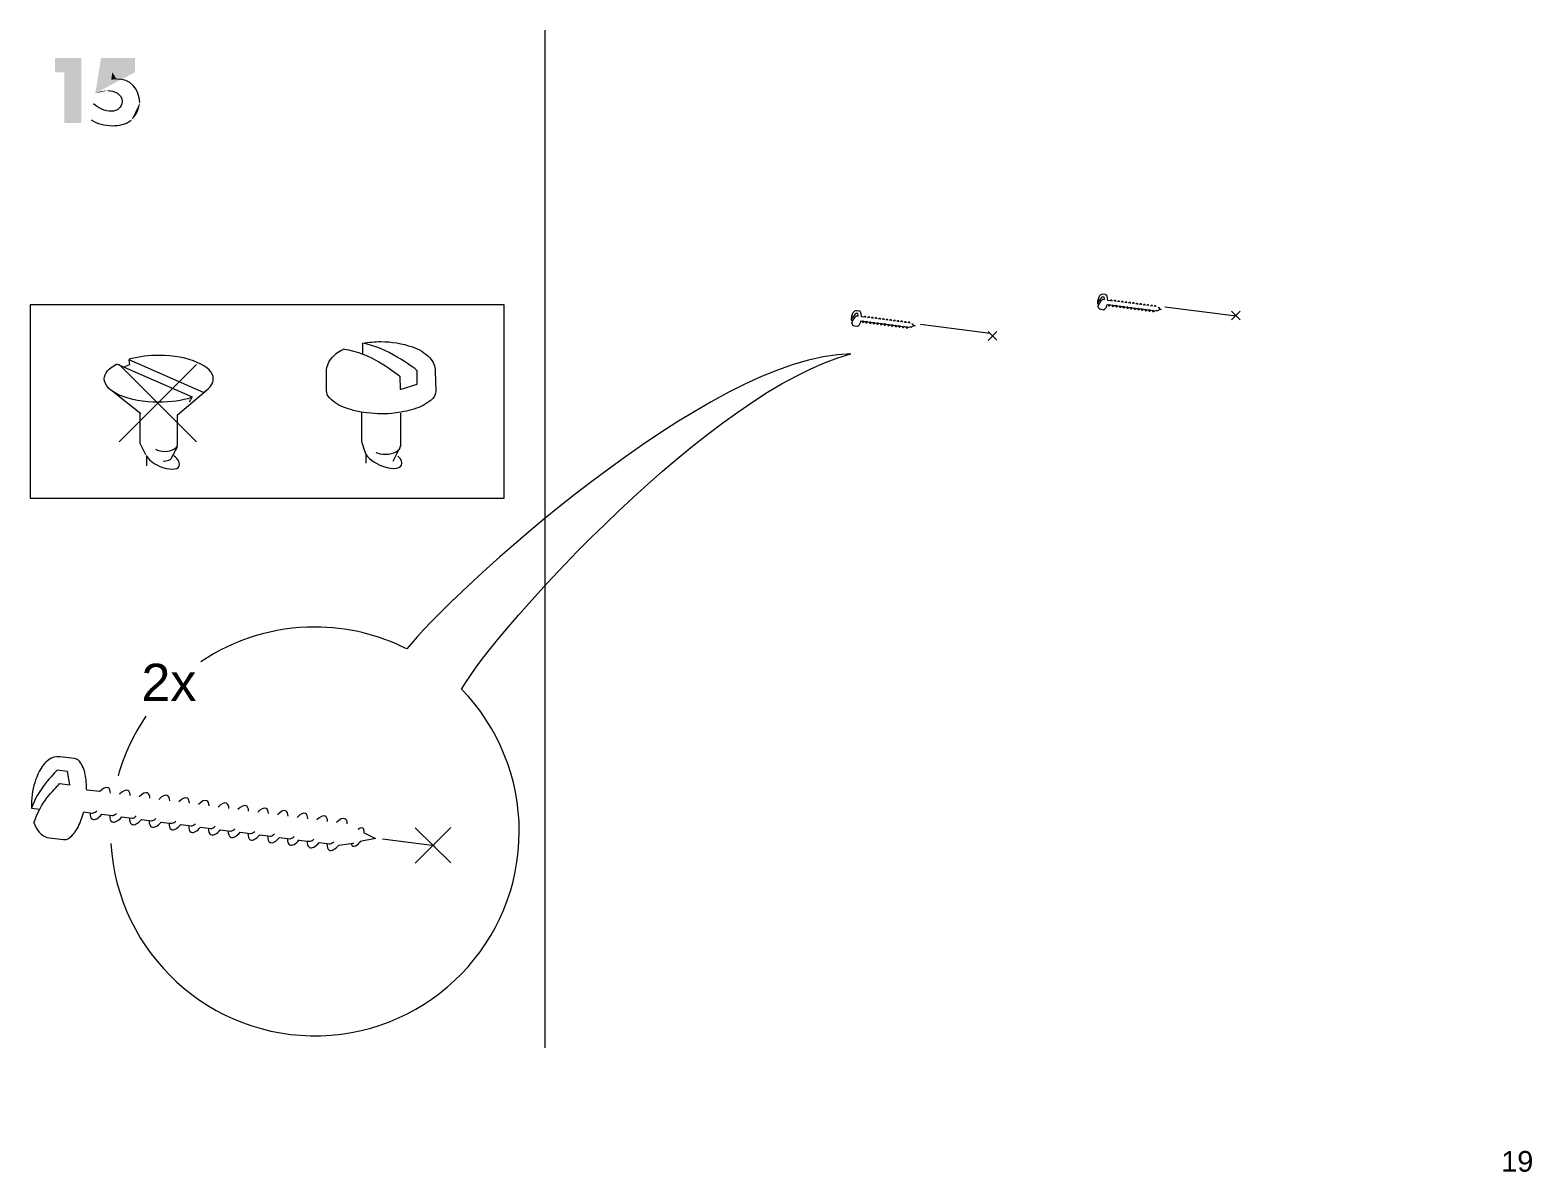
# Model space of a CAD drawing. Header units: metres. Extents: x -8.4 to 7.9, y -3.9 to 2.
# Drawn here: x 3.178 to 3.953, y -2.756 to -2.167 of the extents above; entities that cross this region are included whole.
import ezdxf

# ---------------------------------------------------------------- set-up
doc = ezdxf.new("R2010")
doc.units = ezdxf.units.M
doc.header["$MEASUREMENT"] = 0
for name, color, linetype, lineweight in [('PDF18_Geometry_Num_Penna__7', 7, 'Continuous', 18), ('PDF18_Solid Fills_Num_Penna__7', 7, 'Continuous', 18), ('PDF18_Text_Num_Penna__7', 7, 'Continuous', 18)]:
    doc.layers.add(name, color=color, linetype=linetype, lineweight=lineweight)
doc.styles.add('GENERATED_STYLE_2', font='')
doc.styles.get('GENERATED_STYLE_2').set_extended_font_data('Arial')

msp = doc.modelspace()

# ---------------------------------------------------------------- hatches: boundary and pattern name
at = {"layer": 'PDF18_Geometry_Num_Penna__7', "linetype": 'Continuous', "lineweight": 18}
for points in [[(3.19535, -2.18829), (3.19535, -2.21455), (3.2041, -2.21455), (3.2041, -2.18087), (3.19052, -2.18087), (3.19052, -2.18829)], [(3.23185, -2.18829), (3.23185, -2.18087), (3.21433, -2.18087), (3.21138, -2.19914)], [(3.21782, -2.19775, 0.109699), (3.21138, -2.19914)], [(3.22997, -2.21308, 0.225894), (3.2343, -2.20397)]]:
    msp.add_hatch(color=7, dxfattribs=at).paths.add_polyline_path(points)
at = {"layer": 'PDF18_Solid Fills_Num_Penna__7', "linetype": 'Continuous', "lineweight": 18}
msp.add_hatch(color=7, dxfattribs=at).paths.add_polyline_path([(3.22237, -2.19191), (3.2196, -2.19213), (3.22018, -2.18829)])

# ---------------------------------------------------------------- linework, layer by layer
at = {"layer": 'PDF18_Geometry_Num_Penna__7', "color": 7, "linetype": 'Continuous', "lineweight": 18, "flags": 128}
for points in [[(3.44361, -2.69208), (3.44361, -2.1665)], [(3.73159, -2.30554), (3.73256, -2.30566), (3.73233, -2.30439), (3.73137, -2.30427)], [(3.73451, -2.30834), (3.73474, -2.30837)], [(3.73565, -2.30849), (3.7364, -2.30859)], [(3.7364, -2.30859), (3.73663, -2.30861)], [(3.73754, -2.30874), (3.7383, -2.30883)], [(3.7383, -2.30883), (3.73852, -2.30886)], [(3.73943, -2.30898), (3.74019, -2.30908)], [(3.74019, -2.30908), (3.74041, -2.30911)], [(3.74133, -2.30923), (3.74209, -2.30933)], [(3.74209, -2.30933), (3.74231, -2.30936)], [(3.74322, -2.30948), (3.74397, -2.30957)], [(3.74398, -2.30957), (3.7442, -2.3096)], [(3.74511, -2.30972), (3.74587, -2.30982)], [(3.74587, -2.30982), (3.74609, -2.30985)], [(3.747, -2.30997), (3.74776, -2.31006)], [(3.74776, -2.31006), (3.74798, -2.31009)], [(3.7489, -2.31022), (3.74966, -2.31031)], [(3.74966, -2.31031), (3.74988, -2.31034)], [(3.75079, -2.31046), (3.75155, -2.31056)], [(3.75155, -2.31056), (3.75177, -2.31059)], [(3.75458, -2.31096), (3.75533, -2.31105)], [(3.75533, -2.31105), (3.75556, -2.31108)], [(3.75647, -2.31121), (3.75723, -2.3113)], [(3.75723, -2.3113), (3.75745, -2.31133)], [(3.75836, -2.31145), (3.7593, -2.31132), (3.75971, -2.31125)], [(3.76367, -2.30941), (3.80049, -2.31403)], [(3.60442, -2.31402), (3.60539, -2.31414), (3.60516, -2.31286), (3.6042, -2.31274)], [(3.60734, -2.31682), (3.60757, -2.31685)], [(3.60848, -2.31697), (3.60923, -2.31706)], [(3.60923, -2.31706), (3.60946, -2.31709)], [(3.61037, -2.31721), (3.61113, -2.31731)], [(3.61113, -2.31731), (3.61135, -2.31734)], [(3.61226, -2.31746), (3.61302, -2.31755)], [(3.61302, -2.31755), (3.61324, -2.31758)], [(3.61416, -2.31771), (3.61492, -2.3178)], [(3.61492, -2.3178), (3.61514, -2.31783)], [(3.61605, -2.31795), (3.6168, -2.31805)], [(3.6168, -2.31805), (3.61703, -2.31808)], [(3.61794, -2.3182), (3.6187, -2.3183)], [(3.6187, -2.3183), (3.61892, -2.31832)], [(3.61983, -2.31845), (3.62059, -2.31854)], [(3.62059, -2.31854), (3.62081, -2.31857)], [(3.62173, -2.31869), (3.62249, -2.31879)], [(3.62249, -2.31879), (3.62271, -2.31882)], [(3.62362, -2.31894), (3.62438, -2.31903)], [(3.62438, -2.31904), (3.6246, -2.31906)], [(3.63358, -2.31872), (3.6347, -2.3193)], [(3.63754, -2.31847), (3.67341, -2.32296)], [(3.80267, -2.31622), (3.79803, -2.31166)], [(3.80265, -2.31164), (3.79805, -2.31624)], [(3.62741, -2.31943), (3.62816, -2.31953)], [(3.62816, -2.31953), (3.62839, -2.31956)], [(3.6293, -2.31968), (3.63006, -2.31977)], [(3.63006, -2.31977), (3.63028, -2.3198)], [(3.63119, -2.31992), (3.63212, -2.3198), (3.63254, -2.31973)], [(3.6347, -2.3193), (3.63323, -2.31958)], [(3.67701, -2.32673), (3.67238, -2.32217)], [(3.67699, -2.32215), (3.6724, -2.32675)], [(3.22231, -2.33896), (3.26143, -2.35595), (3.25991, -2.35865)], [(3.26367, -2.3792), (3.22371, -2.33923)], [(3.22371, -2.37919), (3.26367, -2.33923)], [(3.22863, -2.33674), (3.22911, -2.33932), (3.2265, -2.34048)], [(3.22867, -2.33664), (3.26715, -2.35359)], [(3.36871, -2.3452), (3.36875, -2.35219), (3.37761, -2.34941), (3.37757, -2.34242)], [(3.23481, -2.36474), (3.22057, -2.35327)], [(3.25389, -2.38063), (3.25389, -2.36524), (3.26972, -2.35173)], [(3.23741, -2.38587), (3.23457, -2.38009), (3.23457, -2.36474)], [(3.35071, -2.38455), (3.34902, -2.3791), (3.34902, -2.36412)], [(3.36526, -2.38917), (3.36918, -2.38119), (3.36918, -2.3644)], [(3.23786, -2.38653), (3.23786, -2.39162)], [(3.25367, -2.38183), (3.2504, -2.38794)], [(3.35104, -2.38519), (3.35104, -2.39013)], [(3.19295, -2.55563), (3.19815, -2.55627), (3.19694, -2.54941), (3.19174, -2.54877)], [(3.20868, -2.5707), (3.20988, -2.57085)], [(3.26576, -2.57816), (3.26984, -2.57867)], [(3.26984, -2.57867), (3.27104, -2.57882)], [(3.28615, -2.58081), (3.29022, -2.58132)], [(3.29022, -2.58132), (3.29143, -2.58148)], [(3.39501, -2.5966), (3.37652, -2.57843)], [(3.39493, -2.57835), (3.3766, -2.59668)], [(3.30653, -2.58347), (3.31061, -2.58398)], [(3.31061, -2.58398), (3.31181, -2.58413)], [(3.35961, -2.58416), (3.38657, -2.58754)]]:
    msp.add_lwpolyline(points, dxfattribs=at)
for points in [[(3.73544, -2.30632), (3.73418, -2.30616, 0.046892), (3.73405, -2.30466, 0.116823), (3.73349, -2.30341, 0.200281), (3.73301, -2.30313), (3.7316, -2.30298, 0.199726), (3.73056, -2.30325, 0.117392), (3.72963, -2.30438, 0.081923), (3.72896, -2.30658, 0.044993), (3.72891, -2.30789), (3.72968, -2.30799)], [(3.72964, -2.3102, 0.197805), (3.73058, -2.31073), (3.73195, -2.31091, 0.199056), (3.73249, -2.31077, 0.116727), (3.73336, -2.30972, 0.048118), (3.73391, -2.30826), (3.73451, -2.30834)], [(3.75269, -2.31071), (3.75344, -2.3108), (3.75367, -2.31083, 0.127097), (3.75376, -2.31082, 0.113113), (3.75409, -2.31062)], [(3.76075, -2.31025), (3.76187, -2.31082), (3.7604, -2.31111, -0.036305), (3.76027, -2.31129)], [(3.60827, -2.31479), (3.60701, -2.31464, 0.046888), (3.60688, -2.31314, 0.11831), (3.60632, -2.31189, 0.20177), (3.60584, -2.31161), (3.60443, -2.31145, 0.199726), (3.60339, -2.31173, 0.116728), (3.60246, -2.31286, 0.080994), (3.60179, -2.31506, 0.045849), (3.60174, -2.31637), (3.60251, -2.31647)], [(3.60247, -2.31868, 0.19678), (3.60341, -2.31921), (3.60478, -2.31939, 0.199573), (3.60531, -2.31925, 0.117983), (3.60619, -2.31819, 0.048772), (3.60674, -2.31673), (3.60734, -2.31682)], [(3.62552, -2.31919), (3.62627, -2.31928), (3.6265, -2.31931, 0.127097), (3.62659, -2.3193, 0.113113), (3.62692, -2.3191)], [(3.24414, -2.33456, 0.063818), (3.22939, -2.33635), (3.22863, -2.33662), (3.22867, -2.33664)], [(3.34948, -2.33384), (3.34945, -2.32826, -0.044451), (3.35884, -2.32739, -0.080447), (3.37513, -2.33013, -0.117354), (3.38405, -2.33572, -0.199558), (3.38695, -2.34285), (3.38718, -2.35307, -0.196622), (3.38565, -2.35672, -0.116485), (3.37722, -2.36185, -0.04758), (3.36668, -2.36423)], [(3.34062, -2.36164, -0.116905), (3.33227, -2.35641, -0.201198), (3.33078, -2.35274), (3.3308, -2.34278, -0.199914), (3.3337, -2.33564)], [(3.37229, -2.48614, 0.117946), (3.32474, -2.47481, 0.149892), (3.26582, -2.49277)], [(3.21939, -2.58664, 0.970574), (3.43029, -2.58034, 0.195501), (3.40053, -2.50694)], [(3.21367, -2.55981), (3.20691, -2.55898, 0.046331), (3.20616, -2.55091, 0.116485), (3.20315, -2.54415, 0.198078), (3.20059, -2.54266), (3.19297, -2.54183, 0.200026), (3.18738, -2.5433, 0.117622), (3.18237, -2.5494, 0.080819), (3.17875, -2.56125, 0.044474), (3.17849, -2.56831), (3.18264, -2.56883)], [(3.18245, -2.58074, 0.200063), (3.18748, -2.58359), (3.19488, -2.58457, 0.200688), (3.19776, -2.58381, 0.117012), (3.20245, -2.57811, 0.049126), (3.20542, -2.57027), (3.20868, -2.5707)], [(3.21477, -2.57152), (3.21885, -2.57203), (3.22006, -2.57218, 0.111245), (3.22052, -2.57213, 0.118202), (3.22232, -2.57104)], [(3.22499, -2.57285), (3.22906, -2.57336), (3.23027, -2.57351, 0.112054), (3.23074, -2.57346, 0.116948), (3.23254, -2.57237)], [(3.23516, -2.57417), (3.23923, -2.57468), (3.24044, -2.57483, 0.12254), (3.24091, -2.57478, 0.1194), (3.24271, -2.5737)], [(3.24538, -2.5755), (3.24945, -2.57602), (3.25066, -2.57616, 0.111479), (3.25113, -2.57612, 0.11604), (3.25293, -2.57503)], [(3.25554, -2.57683), (3.25962, -2.57734), (3.26082, -2.57749, 0.111005), (3.2613, -2.57744, 0.116111), (3.26309, -2.57635)], [(3.27593, -2.57948), (3.28001, -2.57999), (3.28121, -2.58014, 0.114316), (3.28168, -2.5801, 0.118131), (3.28348, -2.57901)], [(3.29632, -2.58214), (3.30039, -2.58265), (3.3016, -2.5828, 0.112298), (3.30206, -2.58275, 0.117439), (3.30387, -2.58166)], [(3.35, -2.58002, -0.039985), (3.34994, -2.58096), (3.35598, -2.58406), (3.34807, -2.58562, -0.031243), (3.34735, -2.58657)], [(3.3167, -2.58479), (3.32078, -2.5853), (3.32198, -2.58546, 0.116017), (3.32245, -2.58541, 0.117439), (3.32425, -2.58432)], [(3.32692, -2.58612), (3.33099, -2.58663), (3.3322, -2.58678, 0.109335), (3.33267, -2.58674, 0.116588), (3.33447, -2.58565)], [(3.33711, -2.58743), (3.34211, -2.58677), (3.34435, -2.58638, 0.116604), (3.34479, -2.58622)]]:
    msp.add_lwpolyline(points, format="xyb", dxfattribs=at)
msp.add_lwpolyline([(3.17766, -2.40819), (3.42251, -2.40819), (3.42251, -2.30845), (3.17766, -2.30845)], close=True, dxfattribs=at)
at = {"layer": 'PDF18_Geometry_Num_Penna__7', "color": 7, "linetype": 'Continuous', "lineweight": 18}
for centre, radius, start, end in [((3.73457, -2.30757), 0.000836, 287.92024, 314.98027), ((3.73645, -2.30779), 0.000856, 287.76556, 314.16196), ((3.73834, -2.30803), 0.000868, 288.1122, 314.04074), ((3.74023, -2.30827), 0.000868, 288.11753, 314.33051), ((3.74214, -2.30855), 0.000836, 287.92024, 314.98027), ((3.74401, -2.30876), 0.000878, 288.09844, 313.82908), ((3.74592, -2.30902), 0.000861, 287.69708, 314.00647), ((3.7478, -2.30926), 0.000868, 288.42653, 314.47398), ((3.7497, -2.30951), 0.000868, 288.11753, 314.33051), ((3.7516, -2.30977), 0.000842, 287.54388, 314.38363), ((3.75537, -2.31025), 0.000868, 288.11753, 314.33051), ((3.75725, -2.31047), 0.000896, 288.68993, 313.98361), ((3.60739, -2.31602), 0.000857, 288.25787, 314.64264), ((3.60928, -2.31626), 0.000866, 287.93205, 313.99547), ((3.61117, -2.31649), 0.000879, 288.27994, 313.873), ((3.61305, -2.31675), 0.000873, 288.35502, 314.31852), ((3.61496, -2.31701), 0.000857, 288.25787, 314.64264), ((3.61684, -2.31723), 0.000878, 288.09844, 313.82908), ((3.61875, -2.31749), 0.000866, 287.93205, 313.99547), ((3.62063, -2.31774), 0.000868, 288.42653, 314.47398), ((3.62252, -2.31798), 0.000873, 288.35502, 314.31852), ((3.62443, -2.31825), 0.000842, 287.54388, 314.38363), ((3.6282, -2.31872), 0.000868, 288.11753, 314.33051), ((3.63008, -2.31895), 0.000896, 288.68993, 313.98361), ((3.32431, -2.5802), 0.10511, 145.66157, 164.2152), ((3.20897, -2.56649), 0.00454, 287.79038, 314.59599), ((3.2701, -2.57441), 0.00459, 287.80964, 314.35414), ((3.29051, -2.57711), 0.00453, 287.737, 314.60741), ((3.31092, -2.57982), 0.00447, 287.73428, 314.91708)]:
    msp.add_arc(centre, radius, start, end, dxfattribs=at)
for points in [[(3.2343, -2.20397), (3.2343, -2.197), (3.22925, -2.19136), (3.22237, -2.19191)], [(3.21782, -2.19775), (3.2213, -2.19775), (3.22519, -2.19946), (3.22519, -2.20352)], [(3.21983, -2.20848), (3.21634, -2.20848), (3.21304, -2.20692), (3.21045, -2.20459)], [(3.22519, -2.20352), (3.22519, -2.20647), (3.2226, -2.20848), (3.21983, -2.20848)], [(3.20915, -2.21286), (3.21241, -2.21496), (3.2163, -2.21589), (3.22014, -2.21589)], [(3.22014, -2.21589), (3.22349, -2.21589), (3.22729, -2.21523), (3.22997, -2.21308)], [(3.73137, -2.30427), (3.73108, -2.3045), (3.72938, -2.30628), (3.72891, -2.30789)], [(3.72913, -2.30935), (3.72972, -2.30731), (3.73105, -2.30617), (3.73159, -2.30554)], [(3.72916, -2.30935), (3.72931, -2.30984), (3.72947, -2.30999), (3.72964, -2.3102)], [(3.73451, -2.30834), (3.7345, -2.30865), (3.73457, -2.30888), (3.73474, -2.30896)], [(3.73474, -2.30837), (3.73477, -2.30837), (3.73479, -2.30836), (3.73482, -2.30836)], [(3.73474, -2.30896), (3.73497, -2.30908), (3.73532, -2.30887), (3.73565, -2.30848)], [(3.73624, -2.30595), (3.73604, -2.30585), (3.73574, -2.30601), (3.73544, -2.30632)], [(3.73647, -2.30645), (3.73646, -2.3062), (3.73639, -2.30602), (3.73624, -2.30595)], [(3.7364, -2.30859), (3.73639, -2.30889), (3.73646, -2.30913), (3.73662, -2.30921)], [(3.73662, -2.30921), (3.73685, -2.30932), (3.73721, -2.30913), (3.73754, -2.30874)], [(3.73663, -2.30861), (3.73666, -2.30861), (3.73668, -2.3086), (3.73671, -2.3086)], [(3.73813, -2.3062), (3.73793, -2.30609), (3.73763, -2.30625), (3.73733, -2.30656)], [(3.73836, -2.3067), (3.73835, -2.30645), (3.73827, -2.30627), (3.73813, -2.3062)], [(3.7383, -2.30883), (3.73828, -2.30914), (3.73836, -2.30937), (3.73852, -2.30945)], [(3.73852, -2.30886), (3.73855, -2.30886), (3.73858, -2.30885), (3.73861, -2.30885)], [(3.73852, -2.30945), (3.73875, -2.30957), (3.7391, -2.30937), (3.73943, -2.30898)], [(3.74003, -2.30644), (3.73982, -2.30634), (3.73953, -2.3065), (3.73923, -2.30681)], [(3.74025, -2.30694), (3.74024, -2.3067), (3.74017, -2.30651), (3.74003, -2.30644)], [(3.74019, -2.30908), (3.74017, -2.30939), (3.74025, -2.30962), (3.74041, -2.3097)], [(3.74041, -2.30911), (3.74044, -2.30911), (3.74047, -2.3091), (3.7405, -2.3091)], [(3.74041, -2.3097), (3.74064, -2.30982), (3.741, -2.30963), (3.74133, -2.30923)], [(3.74192, -2.30669), (3.74171, -2.30659), (3.74141, -2.30675), (3.74111, -2.30706)], [(3.74215, -2.30719), (3.74214, -2.30694), (3.74206, -2.30676), (3.74192, -2.30669)], [(3.74209, -2.30933), (3.74207, -2.30963), (3.74214, -2.30986), (3.74231, -2.30995)], [(3.74231, -2.30936), (3.74234, -2.30936), (3.74237, -2.30935), (3.7424, -2.30935)], [(3.74231, -2.30995), (3.74254, -2.31006), (3.74289, -2.30986), (3.74322, -2.30947)], [(3.74382, -2.30694), (3.74361, -2.30683), (3.74331, -2.307), (3.74301, -2.3073)], [(3.74404, -2.30744), (3.74403, -2.30719), (3.74396, -2.30701), (3.74382, -2.30694)], [(3.74397, -2.30957), (3.74396, -2.30988), (3.74403, -2.31011), (3.7442, -2.31019)], [(3.7442, -2.3096), (3.74423, -2.3096), (3.74425, -2.30959), (3.74429, -2.30959)], [(3.7442, -2.31019), (3.74443, -2.31031), (3.74478, -2.31012), (3.74511, -2.30972)], [(3.7457, -2.30718), (3.7455, -2.30708), (3.7452, -2.30724), (3.7449, -2.30755)], [(3.74593, -2.30769), (3.74593, -2.30744), (3.74585, -2.30726), (3.7457, -2.30718)], [(3.74587, -2.30982), (3.74586, -2.31013), (3.74593, -2.31036), (3.74609, -2.31044)], [(3.74609, -2.30985), (3.74612, -2.30985), (3.74615, -2.30984), (3.74618, -2.30984)], [(3.74609, -2.31044), (3.74632, -2.31056), (3.74667, -2.31036), (3.74701, -2.30996)], [(3.7476, -2.30743), (3.7474, -2.30733), (3.7471, -2.30749), (3.7468, -2.3078)], [(3.74782, -2.30793), (3.74782, -2.30768), (3.74774, -2.3075), (3.7476, -2.30743)], [(3.74776, -2.31006), (3.74774, -2.31037), (3.74782, -2.3106), (3.74798, -2.31069)], [(3.74798, -2.31009), (3.74801, -2.31009), (3.74804, -2.31009), (3.74807, -2.31009)], [(3.74798, -2.31069), (3.74821, -2.3108), (3.74857, -2.31061), (3.7489, -2.31022)], [(3.74949, -2.30768), (3.74929, -2.30757), (3.74899, -2.30773), (3.74869, -2.30804)], [(3.74972, -2.30818), (3.74971, -2.30793), (3.74963, -2.30775), (3.74949, -2.30768)], [(3.74966, -2.31031), (3.74964, -2.31062), (3.74971, -2.31085), (3.74988, -2.31093)], [(3.74988, -2.31034), (3.74991, -2.31034), (3.74994, -2.31033), (3.74997, -2.31033)], [(3.74988, -2.31093), (3.75011, -2.31105), (3.75046, -2.31085), (3.75079, -2.31045)], [(3.75139, -2.30792), (3.75118, -2.30782), (3.75088, -2.30798), (3.75058, -2.30829)], [(3.75161, -2.30842), (3.7516, -2.30817), (3.75153, -2.30799), (3.75139, -2.30792)], [(3.75155, -2.31056), (3.75153, -2.31087), (3.7516, -2.3111), (3.75177, -2.31118)], [(3.75177, -2.31059), (3.7518, -2.31059), (3.75183, -2.31058), (3.75186, -2.31058)], [(3.75177, -2.31118), (3.752, -2.3113), (3.75235, -2.3111), (3.75269, -2.31071)], [(3.75328, -2.30817), (3.75307, -2.30807), (3.75277, -2.30823), (3.75247, -2.30854)], [(3.7535, -2.30867), (3.7535, -2.30842), (3.75342, -2.30824), (3.75328, -2.30817)], [(3.75344, -2.3108), (3.75343, -2.31111), (3.7535, -2.31134), (3.75367, -2.31143)], [(3.75367, -2.31143), (3.75389, -2.31154), (3.75424, -2.31134), (3.75458, -2.31095)], [(3.75517, -2.30842), (3.75497, -2.30831), (3.75467, -2.30847), (3.75437, -2.30878)], [(3.75539, -2.30891), (3.75539, -2.30867), (3.75531, -2.30849), (3.75517, -2.30842)], [(3.75533, -2.31105), (3.75532, -2.31136), (3.75539, -2.31159), (3.75556, -2.31167)], [(3.75556, -2.31108), (3.75559, -2.31108), (3.75561, -2.31107), (3.75564, -2.31107)], [(3.75556, -2.31167), (3.75578, -2.31179), (3.75614, -2.3116), (3.75647, -2.3112)], [(3.75706, -2.30866), (3.75686, -2.30856), (3.75656, -2.30872), (3.75626, -2.30903)], [(3.75729, -2.30917), (3.75728, -2.30892), (3.7572, -2.30873), (3.75706, -2.30866)], [(3.75723, -2.3113), (3.75721, -2.31161), (3.75729, -2.31184), (3.75745, -2.31192)], [(3.75896, -2.30891), (3.75876, -2.30881), (3.75845, -2.30897), (3.75816, -2.30927)], [(3.75918, -2.30941), (3.75917, -2.30916), (3.7591, -2.30898), (3.75896, -2.30891)], [(3.75971, -2.31125), (3.75974, -2.31125), (3.75976, -2.31122), (3.75979, -2.31122)], [(3.76027, -2.31129), (3.76007, -2.31152), (3.75986, -2.31164), (3.75972, -2.31157)], [(3.76023, -2.30991), (3.76038, -2.30978), (3.76051, -2.30977), (3.76062, -2.30977)], [(3.76062, -2.30977), (3.76072, -2.30977), (3.76075, -2.30992), (3.76076, -2.31007)], [(3.76076, -2.31007), (3.76081, -2.31007), (3.76069, -2.31025), (3.76075, -2.31025)], [(3.6042, -2.31274), (3.60391, -2.31297), (3.60221, -2.31476), (3.60174, -2.31637)], [(3.60196, -2.31782), (3.60255, -2.31579), (3.60388, -2.31465), (3.60442, -2.31402)], [(3.602, -2.31783), (3.60214, -2.31832), (3.6023, -2.31846), (3.60247, -2.31868)], [(3.60734, -2.31682), (3.60733, -2.31712), (3.6074, -2.31735), (3.60757, -2.31744)], [(3.60757, -2.31685), (3.6076, -2.31685), (3.60762, -2.31684), (3.60766, -2.31684)], [(3.60757, -2.31744), (3.6078, -2.31755), (3.60815, -2.31735), (3.60848, -2.31696)], [(3.60907, -2.31443), (3.60887, -2.31432), (3.60857, -2.31448), (3.60827, -2.31479)], [(3.6093, -2.31493), (3.60929, -2.31468), (3.60922, -2.3145), (3.60907, -2.31443)], [(3.60923, -2.31706), (3.60922, -2.31737), (3.60929, -2.3176), (3.60945, -2.31768)], [(3.60945, -2.31768), (3.60968, -2.3178), (3.61004, -2.31761), (3.61037, -2.31721)], [(3.60946, -2.31709), (3.60949, -2.31709), (3.60951, -2.31708), (3.60954, -2.31708)], [(3.61096, -2.31467), (3.61076, -2.31457), (3.61046, -2.31473), (3.61016, -2.31504)], [(3.61119, -2.31518), (3.61118, -2.31493), (3.6111, -2.31474), (3.61096, -2.31467)], [(3.61113, -2.31731), (3.61111, -2.31762), (3.61119, -2.31785), (3.61135, -2.31793)], [(3.61135, -2.31734), (3.61138, -2.31734), (3.61141, -2.31733), (3.61144, -2.31733)], [(3.61135, -2.31793), (3.61158, -2.31804), (3.61193, -2.31785), (3.61226, -2.31745)], [(3.61286, -2.31492), (3.61265, -2.31482), (3.61235, -2.31498), (3.61206, -2.31529)], [(3.61308, -2.31542), (3.61307, -2.31517), (3.613, -2.31499), (3.61286, -2.31492)], [(3.61302, -2.31755), (3.613, -2.31786), (3.61308, -2.31809), (3.61324, -2.31818)], [(3.61324, -2.31758), (3.61327, -2.31758), (3.6133, -2.31758), (3.61333, -2.31758)], [(3.61324, -2.31818), (3.61347, -2.31829), (3.61383, -2.3181), (3.61416, -2.31771)], [(3.61475, -2.31517), (3.61454, -2.31506), (3.61424, -2.31522), (3.61395, -2.31553)], [(3.61498, -2.31567), (3.61497, -2.31542), (3.61489, -2.31524), (3.61475, -2.31517)], [(3.61492, -2.3178), (3.6149, -2.31811), (3.61497, -2.31834), (3.61514, -2.31842)], [(3.61514, -2.31783), (3.61517, -2.31783), (3.6152, -2.31782), (3.61523, -2.31782)], [(3.61514, -2.31842), (3.61537, -2.31854), (3.61572, -2.31834), (3.61605, -2.31794)], [(3.61665, -2.31541), (3.61644, -2.31531), (3.61614, -2.31547), (3.61584, -2.31578)], [(3.61687, -2.31591), (3.61686, -2.31566), (3.61679, -2.31548), (3.61665, -2.31541)], [(3.6168, -2.31805), (3.61679, -2.31836), (3.61686, -2.31859), (3.61703, -2.31867)], [(3.61703, -2.31808), (3.61706, -2.31808), (3.61708, -2.31807), (3.61712, -2.31807)], [(3.61703, -2.31867), (3.61726, -2.31879), (3.61761, -2.31859), (3.61794, -2.3182)], [(3.61853, -2.31566), (3.61833, -2.31556), (3.61803, -2.31572), (3.61773, -2.31602)], [(3.61876, -2.31616), (3.61875, -2.31591), (3.61868, -2.31573), (3.61853, -2.31566)], [(3.6187, -2.3183), (3.61868, -2.3186), (3.61876, -2.31883), (3.61892, -2.31892)], [(3.61892, -2.31832), (3.61895, -2.31832), (3.61898, -2.31831), (3.61901, -2.31831)], [(3.61892, -2.31892), (3.61915, -2.31903), (3.6195, -2.31883), (3.61983, -2.31844)], [(3.62043, -2.31591), (3.62023, -2.3158), (3.61993, -2.31596), (3.61963, -2.31627)], [(3.62065, -2.3164), (3.62065, -2.31616), (3.62057, -2.31598), (3.62043, -2.31591)], [(3.62059, -2.31854), (3.62057, -2.31885), (3.62065, -2.31908), (3.62081, -2.31916)], [(3.62081, -2.31857), (3.62084, -2.31857), (3.62087, -2.31856), (3.6209, -2.31856)], [(3.62081, -2.31916), (3.62104, -2.31928), (3.6214, -2.31909), (3.62173, -2.31869)], [(3.62232, -2.31615), (3.62212, -2.31605), (3.62182, -2.31621), (3.62152, -2.31652)], [(3.62255, -2.31666), (3.62254, -2.31641), (3.62246, -2.31622), (3.62232, -2.31615)], [(3.62249, -2.31879), (3.62247, -2.3191), (3.62254, -2.31933), (3.62271, -2.31941)], [(3.62271, -2.31882), (3.62274, -2.31882), (3.62277, -2.31881), (3.6228, -2.31881)], [(3.62271, -2.31941), (3.62294, -2.31952), (3.62329, -2.31932), (3.62362, -2.31893)], [(3.62422, -2.3164), (3.62401, -2.3163), (3.62371, -2.31646), (3.62342, -2.31677)], [(3.62444, -2.3169), (3.62443, -2.31665), (3.62436, -2.31647), (3.62422, -2.3164)], [(3.62438, -2.31903), (3.62436, -2.31934), (3.62443, -2.31957), (3.6246, -2.31965)], [(3.6246, -2.31906), (3.62463, -2.31906), (3.62466, -2.31905), (3.62469, -2.31905)], [(3.62611, -2.31664), (3.6259, -2.31654), (3.6256, -2.3167), (3.6253, -2.31701)], [(3.62633, -2.31715), (3.62633, -2.3169), (3.62625, -2.31672), (3.62611, -2.31664)], [(3.628, -2.31689), (3.6278, -2.31679), (3.6275, -2.31695), (3.6272, -2.31726)], [(3.62822, -2.31739), (3.62822, -2.31714), (3.62814, -2.31696), (3.628, -2.31689)], [(3.62989, -2.31714), (3.62969, -2.31703), (3.62939, -2.3172), (3.62909, -2.3175)], [(3.63012, -2.31764), (3.63011, -2.31739), (3.63003, -2.31721), (3.62989, -2.31714)], [(3.63179, -2.31738), (3.63159, -2.31728), (3.63128, -2.31744), (3.63099, -2.31775)], [(3.63201, -2.31788), (3.632, -2.31764), (3.63193, -2.31746), (3.63179, -2.31738)], [(3.63306, -2.31838), (3.63321, -2.31826), (3.63334, -2.31825), (3.63345, -2.31825)], [(3.63345, -2.31825), (3.63355, -2.31825), (3.63358, -2.3184), (3.63359, -2.31855)], [(3.63359, -2.31855), (3.63364, -2.31855), (3.63352, -2.31872), (3.63358, -2.31872)], [(3.75745, -2.31133), (3.75748, -2.31133), (3.75751, -2.31132), (3.75754, -2.31132)], [(3.75745, -2.31192), (3.75768, -2.31203), (3.75803, -2.31184), (3.75836, -2.31144)], [(3.75972, -2.31157), (3.75981, -2.31157), (3.7596, -2.31144), (3.75959, -2.31131)], [(3.6246, -2.31965), (3.62483, -2.31977), (3.62518, -2.31958), (3.62552, -2.31919)], [(3.62627, -2.31928), (3.62626, -2.31959), (3.62633, -2.31982), (3.62649, -2.3199)], [(3.62649, -2.3199), (3.62672, -2.32002), (3.62707, -2.31982), (3.62741, -2.31942)], [(3.62816, -2.31953), (3.62815, -2.31984), (3.62822, -2.32007), (3.62838, -2.32015)], [(3.62838, -2.32015), (3.62861, -2.32026), (3.62897, -2.32007), (3.6293, -2.31968)], [(3.62839, -2.31956), (3.62842, -2.31956), (3.62844, -2.31955), (3.62847, -2.31955)], [(3.63006, -2.31977), (3.63004, -2.32008), (3.63011, -2.32031), (3.63028, -2.3204)], [(3.63028, -2.3198), (3.63031, -2.3198), (3.63034, -2.31979), (3.63037, -2.31979)], [(3.63028, -2.3204), (3.63051, -2.32051), (3.63086, -2.32031), (3.63119, -2.31992)], [(3.63255, -2.32005), (3.63264, -2.32005), (3.63243, -2.31991), (3.63242, -2.31979)], [(3.63254, -2.31973), (3.63257, -2.31973), (3.63259, -2.3197), (3.63262, -2.3197)], [(3.6331, -2.31976), (3.6329, -2.32), (3.63269, -2.32012), (3.63255, -2.32005)], [(3.63323, -2.31958), (3.63331, -2.31958), (3.63303, -2.31976), (3.6331, -2.31976)], [(3.2723, -2.34666), (3.2723, -2.33998), (3.25969, -2.33456), (3.24414, -2.33456)], [(3.3337, -2.33564), (3.33509, -2.33423), (3.33598, -2.33292), (3.33934, -2.33145)], [(3.33934, -2.33121), (3.35437, -2.33348), (3.36371, -2.34194), (3.36871, -2.3452)], [(3.37757, -2.34242), (3.37565, -2.34061), (3.3614, -2.33014), (3.34945, -2.32826)], [(3.60155, -2.3338), (3.52932, -2.3338), (3.39336, -2.45863), (3.37229, -2.48614)], [(3.40053, -2.50694), (3.41892, -2.47443), (3.53153, -2.35151), (3.60155, -2.3338)], [(3.21599, -2.34666), (3.21599, -2.34376), (3.21835, -2.34111), (3.22229, -2.33902)], [(3.24414, -2.35875), (3.22859, -2.35875), (3.21599, -2.35334), (3.21599, -2.34666)], [(3.26772, -2.35327), (3.27062, -2.35137), (3.2723, -2.3491), (3.2723, -2.34666)], [(3.26101, -2.35634), (3.25631, -2.35786), (3.25047, -2.35875), (3.24414, -2.35875)], [(3.3515, -2.3642), (3.34776, -2.36386), (3.34419, -2.36285), (3.34062, -2.36164)], [(3.36668, -2.36423), (3.36049, -2.36502), (3.35741, -2.36475), (3.3515, -2.3642)], [(3.24723, -2.38409), (3.25091, -2.38409), (3.25389, -2.38246), (3.25389, -2.38045)], [(3.23766, -2.38623), (3.23859, -2.38809), (3.24109, -2.39018), (3.24439, -2.39165)], [(3.24252, -2.38302), (3.24373, -2.38368), (3.24539, -2.38409), (3.24723, -2.38409)], [(3.24639, -2.38906), (3.24862, -2.38918), (3.25042, -2.38849), (3.25086, -2.38715)], [(3.25475, -2.39166), (3.25538, -2.39024), (3.25421, -2.38824), (3.25192, -2.38643)], [(3.35059, -2.38399), (3.35083, -2.38625), (3.35391, -2.3892), (3.35829, -2.39115)], [(3.35625, -2.38461), (3.3576, -2.38521), (3.35931, -2.38558), (3.36117, -2.38558)], [(3.36117, -2.38558), (3.3655, -2.38558), (3.36901, -2.38363), (3.36901, -2.38124)], [(3.3695, -2.39116), (3.37006, -2.38992), (3.36931, -2.38824), (3.36768, -2.3866)], [(3.24439, -2.39165), (3.24917, -2.39377), (3.25381, -2.39378), (3.25475, -2.39166)], [(3.35829, -2.39115), (3.36346, -2.39345), (3.36848, -2.39346), (3.3695, -2.39116)], [(3.19174, -2.54877), (3.1902, -2.55002), (3.18104, -2.55961), (3.17849, -2.56831)], [(3.1797, -2.57612), (3.18284, -2.56516), (3.19004, -2.55903), (3.19295, -2.55563)], [(3.21799, -2.55784), (3.2169, -2.55728), (3.21527, -2.55815), (3.21367, -2.55981)], [(3.21919, -2.56052), (3.21915, -2.55919), (3.21876, -2.55822), (3.21799, -2.55784)], [(3.22816, -2.55916), (3.22706, -2.55861), (3.22544, -2.55947), (3.22384, -2.56113)], [(3.22938, -2.56188), (3.22935, -2.56054), (3.22893, -2.55954), (3.22816, -2.55916)], [(3.23838, -2.56049), (3.23728, -2.55994), (3.23566, -2.5608), (3.23406, -2.56247)], [(3.23958, -2.56317), (3.23954, -2.56185), (3.23914, -2.56087), (3.23838, -2.56049)], [(3.24855, -2.56182), (3.24745, -2.56126), (3.24583, -2.56213), (3.24423, -2.56379)], [(3.24977, -2.56453), (3.24973, -2.56319), (3.24932, -2.5622), (3.24855, -2.56182)], [(3.25876, -2.56314), (3.25767, -2.56259), (3.25604, -2.56346), (3.25445, -2.56512)], [(3.25996, -2.56583), (3.25992, -2.5645), (3.25953, -2.56353), (3.25876, -2.56314)], [(3.26893, -2.56447), (3.26784, -2.56392), (3.26621, -2.56478), (3.26461, -2.56645)], [(3.27016, -2.56719), (3.27012, -2.56584), (3.2697, -2.56486), (3.26893, -2.56447)], [(3.27915, -2.5658), (3.27805, -2.56525), (3.27643, -2.56611), (3.27483, -2.56778)], [(3.28035, -2.56849), (3.28031, -2.56716), (3.27992, -2.56618), (3.27915, -2.5658)], [(3.28932, -2.56713), (3.28822, -2.56657), (3.2866, -2.56744), (3.285, -2.5691)], [(3.29054, -2.56984), (3.2905, -2.5685), (3.29009, -2.56751), (3.28932, -2.56713)], [(3.20868, -2.5707), (3.20859, -2.57237), (3.20898, -2.5736), (3.20987, -2.57405)], [(3.20987, -2.57405), (3.21111, -2.57466), (3.21299, -2.57359), (3.21478, -2.57148)], [(3.20988, -2.57085), (3.21004, -2.57087), (3.2102, -2.57086), (3.21035, -2.57081)], [(3.21885, -2.57203), (3.21876, -2.57369), (3.21915, -2.57493), (3.22004, -2.57537)], [(3.22004, -2.57537), (3.22128, -2.57599), (3.2232, -2.57496), (3.22499, -2.57285)], [(3.22906, -2.57336), (3.22898, -2.57502), (3.22937, -2.57626), (3.23026, -2.5767)], [(3.23026, -2.5767), (3.23149, -2.57732), (3.23338, -2.57625), (3.23516, -2.57413)], [(3.23923, -2.57468), (3.23915, -2.57635), (3.23954, -2.57758), (3.24043, -2.57803)], [(3.29953, -2.56846), (3.29844, -2.5679), (3.29681, -2.56877), (3.29522, -2.57043)], [(3.30073, -2.57114), (3.30069, -2.56981), (3.3003, -2.56884), (3.29953, -2.56846)], [(3.3097, -2.56978), (3.3086, -2.56923), (3.30698, -2.57009), (3.30538, -2.57176)], [(3.31093, -2.5725), (3.31089, -2.57116), (3.31048, -2.57017), (3.3097, -2.56978)], [(3.31992, -2.57111), (3.31882, -2.57056), (3.3172, -2.57142), (3.3156, -2.57309)], [(3.32112, -2.57379), (3.32108, -2.57247), (3.32068, -2.57149), (3.31992, -2.57111)], [(3.33009, -2.57244), (3.32899, -2.57188), (3.32737, -2.57275), (3.32577, -2.57441)], [(3.33131, -2.57515), (3.33127, -2.57381), (3.33086, -2.57282), (3.33009, -2.57244)], [(3.3403, -2.57376), (3.3392, -2.57321), (3.33758, -2.57408), (3.33599, -2.57574)], [(3.3415, -2.57645), (3.34147, -2.57512), (3.34107, -2.57415), (3.3403, -2.57376)], [(3.17988, -2.57614), (3.18064, -2.57878), (3.18153, -2.57957), (3.18245, -2.58074)], [(3.24043, -2.57803), (3.24166, -2.57865), (3.24359, -2.57762), (3.24538, -2.5755)], [(3.24945, -2.57602), (3.24937, -2.57768), (3.24975, -2.57891), (3.25064, -2.57935)], [(3.25064, -2.57935), (3.25188, -2.57997), (3.25376, -2.5789), (3.25555, -2.57679)], [(3.25962, -2.57734), (3.25954, -2.579), (3.25992, -2.58024), (3.26081, -2.58068)], [(3.26081, -2.58068), (3.26205, -2.5813), (3.26397, -2.58027), (3.26576, -2.57816)], [(3.26984, -2.57867), (3.26975, -2.58033), (3.27014, -2.58157), (3.27103, -2.58201)], [(3.27103, -2.58201), (3.27226, -2.58263), (3.27415, -2.58156), (3.27593, -2.57944)], [(3.27104, -2.57882), (3.2712, -2.57884), (3.27136, -2.57882), (3.27151, -2.57877)], [(3.28001, -2.57999), (3.27992, -2.58166), (3.28031, -2.58289), (3.2812, -2.58334)], [(3.2812, -2.58334), (3.28243, -2.58395), (3.28436, -2.58293), (3.28615, -2.58081)], [(3.29022, -2.58132), (3.29014, -2.58299), (3.29053, -2.58422), (3.29141, -2.58467)], [(3.29141, -2.58467), (3.29265, -2.58529), (3.29453, -2.58421), (3.29632, -2.5821)], [(3.29143, -2.58148), (3.29158, -2.58149), (3.29174, -2.58148), (3.29189, -2.58143)], [(3.30039, -2.58265), (3.30031, -2.58431), (3.30069, -2.58555), (3.30158, -2.58599)], [(3.34718, -2.57914), (3.34797, -2.57845), (3.34873, -2.57814), (3.34928, -2.57841)], [(3.34928, -2.57841), (3.34973, -2.57864), (3.34996, -2.57922), (3.35, -2.58002)], [(3.30158, -2.58599), (3.30282, -2.58661), (3.30475, -2.58558), (3.30653, -2.58347)], [(3.31061, -2.58398), (3.31052, -2.58564), (3.31092, -2.58688), (3.3118, -2.58732)], [(3.3118, -2.58732), (3.31303, -2.58794), (3.31492, -2.58687), (3.3167, -2.58475)], [(3.31181, -2.58413), (3.31197, -2.58415), (3.31213, -2.58414), (3.31228, -2.58408)], [(3.32078, -2.5853), (3.32069, -2.58697), (3.32108, -2.5882), (3.32197, -2.58865)], [(3.32197, -2.58865), (3.3232, -2.58926), (3.32513, -2.58824), (3.32692, -2.58612)], [(3.33099, -2.58663), (3.33091, -2.5883), (3.3313, -2.58953), (3.33218, -2.58998)], [(3.33218, -2.58998), (3.33342, -2.5906), (3.3353, -2.58952), (3.33709, -2.58741)], [(3.34442, -2.5881), (3.344, -2.58789), (3.34377, -2.58739), (3.34372, -2.58669)], [(3.34735, -2.58657), (3.34627, -2.58782), (3.34516, -2.58848), (3.34442, -2.5881)]]:
    msp.add_open_spline(points, degree=3, dxfattribs=at)

# ---------------------------------------------------------------- texts
at = {"layer": 'PDF18_Text_Num_Penna__7', "color": 7, "linetype": 'Continuous', "lineweight": 18, "attachment_point": 7, "style": 'GENERATED_STYLE_2'}
for s, insert, char_height in [('\\A1;{\\pql;\\fArial|b0|i0|c0|p34;2x}', (3.23523, -2.51293), 0.0191887), ('\\A1;{\\pql;\\fArial|b0|i0|c0|p34;19}', (3.93741, -2.7562), 0.0106604)]:
    msp.add_mtext(s, dxfattribs=dict(at, insert=insert, char_height=char_height))

doc.saveas('drawing.dxf')
